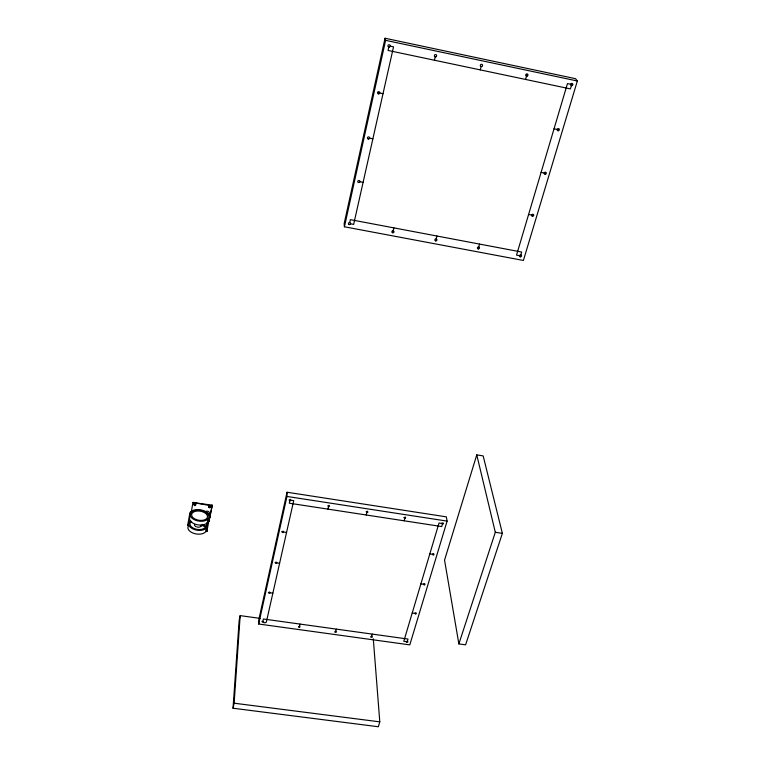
<?xml version="1.0" encoding="UTF-8"?>
<svg xmlns="http://www.w3.org/2000/svg" width="765" height="765" viewBox="0 0 765 765"><rect width="100%" height="100%" fill="white"/><g stroke="black" fill="none" stroke-linecap="round" stroke-linejoin="round"><path stroke-width="1.15" d="M258.656 624.01L286.961 496.447L287.038 492.239L446.33 516.853L447.104 521.108L409.791 644.876L258.656 624.01L258.876 619.401L287.038 492.239M212.259 505.981L192.962 502.519L212.23 505.168L208.922 521.271L212.316 505.455M263.667 621.878C259.45 619.746 263.906 624.278 266.306 622.241L293.722 500.693L290.93 500.262L289.82 500.893L289.065 499.975L290.174 499.344L290.93 500.262M270.188 592.808L269.452 591.976L268.4 592.559L269.137 593.391L270.188 592.808L272.856 593.191M276.892 562.877L276.146 562.017L275.084 562.619L275.821 563.48L276.892 562.877L279.608 563.279M373.291 638.785L379.794 721.854L378.331 726.75L233.029 708.227L239.158 620.415L240.172 615.624L260.148 618.388M233.029 708.227L234.128 703.198L240.172 615.624M211.867 505.531L211.924 505.005M209.447 520.965L209.514 520.439M193.421 502.739L193.488 502.213M188.869 523.815L189.204 521.931M190.313 515.677L190.82 512.827M191.24 512.301L192.962 502.519M206.751 527.114L207.841 522.524L206.751 527.114L201.147 525.278L200.832 526.397A3.385 1.96 9 0 1 200.573 526.616M200.985 526.205L201.147 525.278M205.938 531.436L206.646 527.668M207.631 522.371L208.338 518.574M385.044 38.25L344.154 223.696L344.422 226.784L523.403 260.454L577.336 80.994L575.548 78.69L385.044 38.25L385.598 40.344L344.422 226.784M349.701 222.625L350.36 219.651L521.682 252.048L520.822 254.927M388.802 47.019L388.046 50.442L570.422 88.903L571.407 85.603M262.94 621.065L263.409 619L408.003 639.062L407.401 641.07L406.349 641.615L406.598 642.256L407.965 642.026L407.401 641.07M289.82 500.893L289.304 503.207L441.721 526.559L442.39 524.312L443.509 523.7L443.059 522.877L441.807 523.241L442.39 524.312M392.933 231.805L393.879 227.874M434.415 60.225L435.237 56.83M299.373 626.812L300.033 624.087M327.946 509.127L328.501 506.832L329.61 506.201L329.113 505.359L327.85 505.722L328.501 506.832M436.174 238.948L436.93 236.022M480.267 69.892L481.147 66.536M335.806 631.154L336.418 632.12L335.041 632.359L334.764 631.718L335.806 631.154L336.342 629.126M366.225 514.988L366.818 512.713L367.936 512.091L367.449 511.25L366.186 511.613L366.818 512.713M478.718 246.98L479.531 244.073M525.603 79.455L526.836 75.008M371.761 636.136L372.354 637.092L370.977 637.331L370.719 636.69L371.761 636.136L372.326 634.118M404.149 520.802L404.991 517.781M476.767 454.869L444.551 560.114L458.866 643.901L465.589 644.838L502.376 533.368L483.174 455.911L476.767 454.869L495.309 532.277L458.866 643.901M207.478 524.474L207.105 525.22L207.315 524.149A2.352 1.922 9.2 0 0 206.866 522.83M194.444 503.752C192.809 505.378 197.15 505.531 195.582 503.8M209.189 505.981C207.544 507.597 211.876 507.769 210.318 506.028M234.128 703.198L379.794 721.854M407.2 641.739L403.796 641.271L439.024 523.011L442.61 523.566M412.22 612.985L415.672 613.473M420.893 583.877L424.384 584.384M282.887 531.904L286.559 532.459M429.825 553.898L433.363 554.424M286.961 496.447L447.104 521.108M495.309 532.277L502.376 533.368M350.523 223.81L353.659 224.403L393.535 46.828L390.179 46.12M520.544 255.883L516.528 255.128L567.458 83.595L571.732 84.504M359.913 181.745L363.098 182.366M528.596 214.477L532.669 215.261M369.638 138.169L372.88 138.809M541.094 172.383L545.235 173.215M378.618 92.756L383.016 93.665M554.032 128.788L558.249 129.658M385.598 40.344L577.336 80.994M202.601 525.163L205.957 526.272M206.321 528.385A9.39 5.47 9 0 1 201.032 534.027A9.39 5.47 9 0 1 189.691 531.073L188.984 530.327A9.39 5.47 9 0 1 188.534 525.698M205.039 512.282A2.324 1.903 9.3 0 1 208.176 511.393A2.324 1.903 9.3 0 1 209.218 514.118M206.818 527.496A10.328 6.015 9 0 1 206.818 531.723L209.218 518.861A10.394 5.957 9.1 0 0 208.606 513.831L207.812 513.028A10.394 5.957 9.1 0 0 198.164 509.643A10.394 5.957 9.1 0 0 189.95 512.54L187.664 525.412A10.328 6.015 9 0 1 188.295 524.704M207.267 524.417A2.352 1.922 9.2 0 1 206.846 525.144M203.844 525.498A2.352 1.922 9.2 0 1 203.308 525.144M202.916 524.675A2.352 1.922 9.2 0 1 202.773 524.417M207.019 524.627A9.409 5.451 9 0 1 201.721 530.25A9.409 5.451 9 0 1 190.37 527.286L189.653 526.549A9.409 5.451 9 0 1 190.504 520.707M208.004 519.339A9.429 5.431 9.1 0 1 202.706 524.933A9.429 5.431 9.1 0 1 191.317 521.969L190.6 521.223A9.429 5.431 9.1 0 1 190.15 516.633M199.914 526.951A3.385 1.96 9 0 1 197.198 527.056M196.299 526.769A3.385 1.96 9 0 1 195.515 526.358M194.932 525.851A3.385 1.96 9 0 1 194.721 525.584M194.578 525.297A3.385 1.96 9 0 1 194.559 524.446M205.814 525.995A7.994 4.638 9 0 1 200.095 529.543A7.994 4.638 9 0 1 191.508 526.913L190.896 526.282A7.994 4.638 9 0 1 191.613 521.319M194.004 504.766C195.572 507.683 196.462 502.462 194.004 504.766M208.759 507.004C210.308 509.901 211.216 504.699 208.759 507.004M281.969 531.771C283.452 534.659 284.484 529.466 281.969 531.771M298.503 626.698C299.918 629.318 300.894 624.575 298.503 626.698M404.092 517.647C405.44 520.554 406.693 515.323 404.092 517.647M414.812 613.348C416.103 615.997 417.279 611.216 414.812 613.348M423.514 584.25C424.814 586.975 426.029 582.069 423.514 584.25M432.483 554.29C433.774 557.092 435.046 552.043 432.483 554.29M207.784 514.004L207.066 513.267A9.448 5.412 9.1 0 0 194.54 510.58A9.448 5.412 9.1 0 0 191.288 517.408L191.996 518.154A9.448 5.412 9.1 0 0 204.58 520.879A9.448 5.412 9.1 0 0 207.784 514.004M206.56 514.252L205.948 513.631A8.033 4.6 9.1 0 0 195.295 511.345A8.033 4.6 9.1 0 0 192.531 517.15L193.143 517.781A8.033 4.6 9.1 0 0 203.834 520.095A8.033 4.6 9.1 0 0 206.56 514.252M368.319 139.01A1.109 1.081 -18.2 0 0 369.61 137.604A1.109 1.081 -18.2 0 0 367.736 137.231A1.109 1.081 -18.2 0 0 368.319 139.01M520.257 256.839A1.061 0.956 -25.3 0 0 521.548 255.567A1.061 0.956 -25.3 0 0 519.817 255.242A1.061 0.956 -25.3 0 0 520.257 256.839M389.672 46.856A1.176 1.138 -65.8 0 0 389.595 44.839A1.176 1.138 -65.8 0 0 387.912 45.948A1.176 1.138 -65.8 0 0 389.672 46.856M571.981 85.575A1.176 1.071 -46.5 0 0 572.555 83.662A1.176 1.071 -46.5 0 0 570.661 84.274A1.176 1.071 -46.5 0 0 571.981 85.575M558.211 130.739A1.138 1.042 -40.8 0 0 559.215 129.056A1.138 1.042 -40.8 0 0 557.312 129.17A1.138 1.042 -40.8 0 0 558.211 130.739M532.373 216.256A1.081 0.985 -29.9 0 0 533.702 214.936A1.081 0.985 -29.9 0 0 531.943 214.602A1.081 0.985 -29.9 0 0 532.373 216.256M545.206 174.257A1.109 1.014 -35.1 0 0 546.181 172.632A1.109 1.014 -35.1 0 0 544.317 172.747A1.109 1.014 -35.1 0 0 545.206 174.257M378.665 93.885A1.138 1.119 -42.4 0 0 379.574 92.144A1.138 1.119 -42.4 0 0 377.623 92.259A1.138 1.119 -42.4 0 0 378.665 93.885M435.658 240.889A1.061 0.985 -18.6 0 0 436.93 239.598A1.061 0.985 -18.6 0 0 435.161 239.263A1.061 0.985 -18.6 0 0 435.658 240.889M392.435 232.703A1.061 0.995 -13 0 0 393.994 231.747A1.061 0.995 -13 0 0 392.369 230.973A1.061 0.995 -13 0 0 392.435 232.703M481.73 66.498A1.176 1.109 -50.8 0 0 482.237 64.556A1.176 1.109 -50.8 0 0 480.344 65.178A1.176 1.109 -50.8 0 0 481.73 66.498M527.114 76.089A1.176 1.081 -48.2 0 0 527.649 74.167A1.176 1.081 -48.2 0 0 525.756 74.779A1.176 1.081 -48.2 0 0 527.114 76.089M435.83 56.801A1.176 1.128 -55.5 0 0 436.299 54.841A1.176 1.128 -55.5 0 0 434.405 55.463A1.176 1.128 -55.5 0 0 435.83 56.801M358.355 182.472A1.09 1.042 -9.2 0 0 359.933 181.477A1.09 1.042 -9.2 0 0 358.259 180.664A1.09 1.042 -9.2 0 0 358.355 182.472M348.993 224.518A1.071 1.014 -5.4 0 0 350.552 223.552A1.071 1.014 -5.4 0 0 348.897 222.778A1.071 1.014 -5.4 0 0 348.993 224.518M478.182 248.902A1.061 0.966 -22.5 0 0 479.464 247.621A1.061 0.966 -22.5 0 0 477.704 247.296A1.061 0.966 -22.5 0 0 478.182 248.902"/></g></svg>
